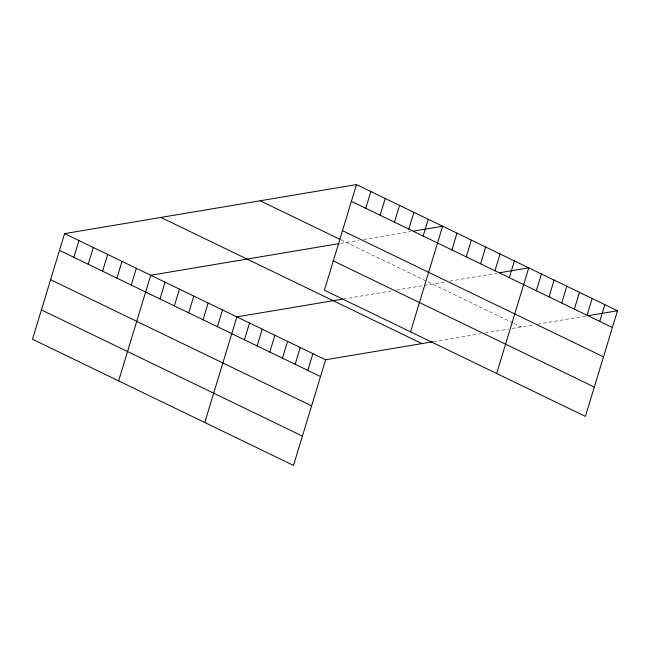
<?xml version="1.0" encoding="UTF-8"?>
<svg xmlns="http://www.w3.org/2000/svg" width="650" height="650" viewBox="0 0 650 650"><rect width="100%" height="100%" fill="white"/><g stroke="black" fill="none" stroke-linecap="round" stroke-linejoin="round"><path stroke-width="0.49" stroke-dasharray="3.25 2.44" d="M340.884 243.311L358.824 240.297M363.634 239.484L410.841 231.562M343.111 299.041L391.828 290.851M396.346 290.095L423.41 285.553M424.312 285.399L444.957 281.929M449.767 281.125L496.974 273.195M433.656 341.632L480.569 333.751M485.087 332.995L508.544 329.054M512.151 328.445L533.699 324.829M537.55 324.179L585.715 316.087M340.917 239.801L513.021 322.993M513.931 323.432L521.17 326.934"/><path stroke-width="0.97" d="M356.493 184.584L324.399 290.217L585.406 416.382L617.5 310.749L356.493 184.584L64.594 233.618L32.5 339.251L293.507 465.416L325.601 359.783L432.754 341.778M73.856 257.319L78.951 240.557M88.213 264.257L93.308 247.496M102.57 271.196L107.664 254.434M116.919 278.135L122.013 261.373M131.276 285.074L136.37 268.312M118.633 380.884L150.727 275.251L339.081 243.612M159.989 298.951L165.084 282.189M174.346 305.89L179.441 289.128M188.703 312.829L193.789 296.067M203.052 319.767L208.146 303.006M217.409 326.706L222.503 309.944M204.766 422.516L236.86 316.883L342.209 299.187M244.441 339.779L249.535 323.009M257.124 345.906L262.21 329.136M269.799 352.032L274.893 335.27M282.474 358.158L287.568 341.396M295.157 364.284L300.243 347.523M307.832 370.419L312.926 353.649M365.755 208.293L370.849 191.523M380.112 215.231L385.206 198.461M394.469 222.17L399.563 205.4M408.817 229.109L413.912 212.339M423.174 236.047L428.269 219.278M410.532 331.858L442.626 226.224L413.725 231.075M451.888 249.925L456.983 233.163M466.245 256.864L471.339 240.102M480.602 263.803L485.688 247.041M494.951 270.741L500.045 253.979M509.308 277.68L514.402 260.918M496.665 373.49L528.759 267.857L499.858 272.707M536.339 290.745L541.434 273.983M549.023 296.879L554.109 280.109M561.697 303.006L566.792 286.236M574.372 309.132L579.467 292.37M587.056 315.258L592.142 298.496M599.731 321.384L604.825 304.623M588.599 315.608L617.5 310.749M351.398 201.354L612.406 327.519M342.493 230.677L603.492 356.842M260.162 200.769L340.015 239.363M333.312 260.894L594.319 387.059M160.924 217.433L421.931 343.598M64.594 233.618L325.601 359.783M59.499 250.38L320.507 376.545M50.594 279.703L311.594 405.868M41.413 309.92L302.421 436.085"/></g></svg>
